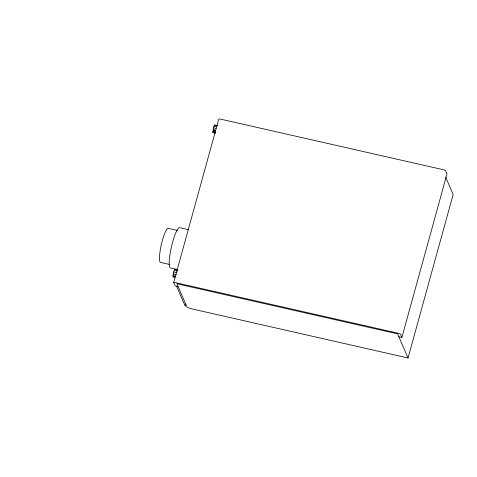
<?xml version="1.0" encoding="UTF-8"?>
<svg xmlns="http://www.w3.org/2000/svg" width="477" height="477" viewBox="0 0 477 477"><rect width="100%" height="100%" fill="white"/><g stroke="black" fill="none" stroke-linecap="round" stroke-linejoin="round"><path stroke-width="0.72" d="M173.503 276.833L175.023 277.179L173.127 276.779L173.026 275.736L173.682 271.968L174.803 269.296L177.921 269.97M214.322 131.89L214.519 130.126M173.127 276.779L173.431 275.42M217.554 125.749L214.572 125.105L214.024 126.065L212.998 129.78L215.741 130.406M178.13 286.605L175.089 285.914L173.658 282.623L218.758 119.107L220.094 119.011L443.86 169.842L445.578 170.623L447.003 173.92L401.902 337.436L398.855 336.744M185.827 304.04L185.231 306.192L176.609 286.26M408.05 357.988L397.621 333.888L176.895 283.749L186.757 306.538A4.764 1.139 15.4 0 0 191.891 308.887L408.05 357.988L453.15 194.473L445.619 177.062M215.509 133.184L212.897 132.588L212.796 131.545L213.821 129.756M173.658 282.623L174.993 282.527L398.766 333.357L400.477 334.138L401.902 337.436M212.897 132.588L213.273 132.642M176.323 269.642L176.699 269.696M214.572 125.105L217.184 125.701M214.024 126.065L216.636 126.661M213.446 127.776L216.057 128.373M212.796 131.545L215.538 132.165M188.791 229.753L179.602 227.666A20.642 3.78 -77.2 0 0 171.332 247.307A20.642 3.78 -77.2 0 0 170.581 267.949L177.653 269.553M177.492 230.439L168.256 228.346A17.464 3.196 -77.2 0 0 161.256 244.963A17.464 3.196 -77.2 0 0 160.624 262.428L169.86 264.526M174.254 270.256L177.516 271.002M173.682 271.968L176.943 272.713M173.229 273.977L176.49 274.716M173.026 275.736L175.637 276.326"/></g></svg>
